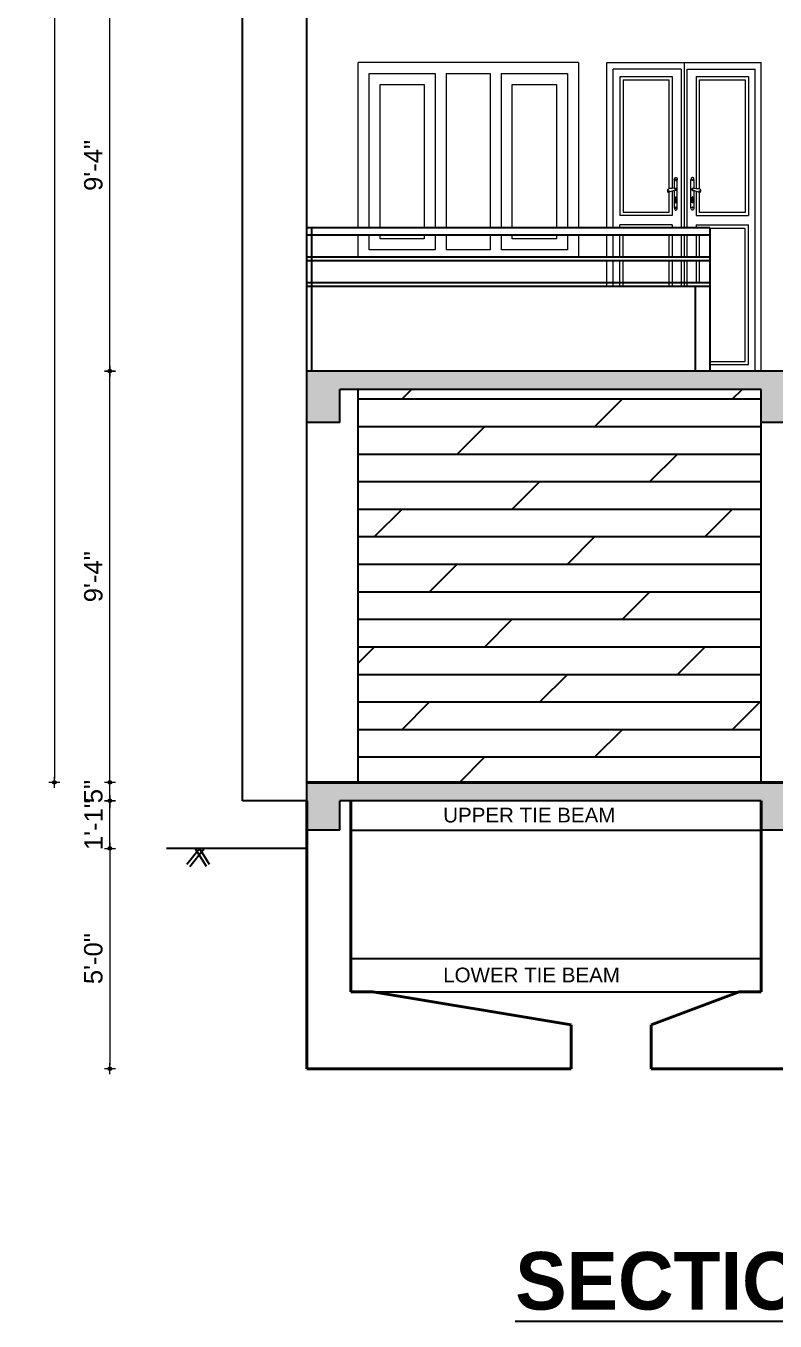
# Model space of a CAD drawing. Header units: inches. Extents: x -4597 to 93300, y -14139 to 5932.
# Drawn here: x -3297.5 to -3093.5, y -10382.6 to -10029.9 of the extents above; entities that cross this region are included whole.
import ezdxf

# ---------------------------------------------------------------- set-up
doc = ezdxf.new("R2010")
doc.units = ezdxf.units.IN
doc.header["$LTSCALE"] = 0.5
doc.header["$MEASUREMENT"] = 0
doc.header["$PDMODE"] = 66
for name, color, linetype, lineweight in [('DW elev', 123, 'Continuous', 25), ('furnitures', 45, 'Continuous', 9), ('hatch', 9, 'Continuous', 0), ('Toilet', 7, 'Continuous', 25), ('wall', 20, 'Continuous', 40), ('win', 5, 'Continuous', 18)]:
    doc.layers.add(name, color=color, linetype=linetype, lineweight=lineweight)
doc.styles.add('ordinary', font='ARIALN.TTF')
doc.styles.get("Standard").update_dxf_attribs({"font": 'arial.ttf'})
doc.dimstyles.new('S8', dxfattribs={"dimtxt": 5, "dimasz": 1, "dimexe": 6, "dimexo": 18, "dimgap": 1.9375, "dimtad": 1, "dimdec": 0, "dimzin": 3, "dimdsep": 46, "dimlunit": 4, "dimtxsty": 'Standard', "dimblk": 'dot 2', "dimcen": 12, "dimse1": 1, "dimse2": 1, "dimclrd": 1, "dimclre": 1, "dimclrt": 256, "dimadec": 0, "dimazin": 0, "dimtfac": 0.75, "dimtdec": 0, "dimtix": 1, "dimtmove": 1, "dimatfit": 3, "dimldrblk": 'DOT', "dimfxl": 1, "dimtolj": 1, "dimtzin": 0, "dimlwd": 9, "dimlwe": 9, "dimarcsym": 0})

# ---------------------------------------------------------------- blocks, each defined once
blk = doc.blocks.new('dot1')
at = {"layer": 'hatch'}
h = blk.add_hatch(color=256, dxfattribs=at)
edge = h.paths.add_edge_path()
edge.add_arc((0, 0), 1, 0, 360)
for p, q in [((3, 0), (-3, 0)), ((0, 3), (0, -3))]:
    blk.add_line(p, q, dxfattribs=at)
blk.add_circle((0, 0), 1, dxfattribs=at)
blk = doc.blocks.new('dot 2')
at = {"layer": 'hatch', "xscale": 0.5, "yscale": 0.5, "zscale": 0.5}
blk.add_blockref('dot1', (0, 0), dxfattribs=at)
blk = doc.blocks.new('*D939')
at = {"layer": 'Defpoints', "color": 0, "transparency": 16777216}
for p in [(-3274.62, -10123.9), (-3220.21, -10123.9), (-3220.13, -10235.9)]:
    blk.add_point(p, dxfattribs=at)
at = {"layer": 'Toilet', "color": 1, "lineweight": 9, "transparency": 16777216}
blk.add_line((-3274.62, -10234.9), (-3274.62, -10124.9), dxfattribs=at)
for p, rotation in [((-3274.62, -10123.9), 90), ((-3274.62, -10235.9), 270)]:
    blk.add_blockref('dot 2', p, dxfattribs=dict(at, rotation=rotation))
at = {"layer": 'Toilet', "transparency": 16777216, "insert": (-3279.11, -10179.9), "char_height": 5, "attachment_point": 5, "rotation": 90}
blk.add_mtext('\\A1;9\'-4"', dxfattribs=at)
blk = doc.blocks.new('_Dot')
at = {"color": 0, "linetype": 'ByBlock', "lineweight": -2}
blk.add_line((-0.5, 0), (-1, 0), dxfattribs=at)
at = {"color": 0, "linetype": 'ByBlock', "const_width": 0.5}
blk.add_lwpolyline([(-0.25, 0, 1), (0.25, 0, 1)], format="xyb", close=True, dxfattribs=at)
blk = doc.blocks.new('*D942')
at = {"layer": 'Defpoints', "color": 0, "transparency": 16777216}
for p in [(-3227.18, -9787.9), (-3289.72, -10235.9), (-3221.02, -10235.9)]:
    blk.add_point(p, dxfattribs=at)
at = {"layer": 'Toilet', "color": 1, "lineweight": 9, "transparency": 16777216}
blk.add_line((-3289.72, -9788.9), (-3289.72, -10234.9), dxfattribs=at)
for p, rotation in [((-3289.72, -9787.9), 90), ((-3289.72, -10235.9), 270)]:
    blk.add_blockref('dot 2', p, dxfattribs=dict(at, rotation=rotation))
at = {"layer": 'Toilet', "transparency": 16777216, "insert": (-3294.21, -10011.9), "char_height": 5, "attachment_point": 5, "rotation": 90}
blk.add_mtext('\\A1;37\'-4"', dxfattribs=at)
blk = doc.blocks.new('*D943')
at = {"layer": 'Defpoints', "color": 0, "transparency": 16777216}
for p in [(-3221.02, -10253.9), (-3274.62, -10313.9), (-3221.02, -10313.9)]:
    blk.add_point(p, dxfattribs=at)
at = {"layer": 'Toilet', "color": 1, "lineweight": 9, "transparency": 16777216}
blk.add_line((-3274.62, -10254.9), (-3274.62, -10312.9), dxfattribs=at)
for p, rotation in [((-3274.62, -10253.9), 90), ((-3274.62, -10313.9), 270)]:
    blk.add_blockref('dot 2', p, dxfattribs=dict(at, rotation=rotation))
at = {"layer": 'Toilet', "transparency": 16777216, "insert": (-3279.11, -10283.9), "char_height": 5, "attachment_point": 5, "rotation": 90}
blk.add_mtext('\\A1;5\'-0"', dxfattribs=at)
blk = doc.blocks.new('*D944')
at = {"layer": 'Defpoints', "color": 0, "transparency": 16777216}
for p in [(-3274.62, -10011.9), (-3221.02, -10011.9), (-3220.21, -10123.9)]:
    blk.add_point(p, dxfattribs=at)
at = {"layer": 'Toilet', "color": 1, "lineweight": 9, "transparency": 16777216}
blk.add_line((-3274.62, -10122.9), (-3274.62, -10012.9), dxfattribs=at)
for p, rotation in [((-3274.62, -10011.9), 90), ((-3274.62, -10123.9), 270)]:
    blk.add_blockref('dot 2', p, dxfattribs=dict(at, rotation=rotation))
at = {"layer": 'Toilet', "transparency": 16777216, "insert": (-3279.11, -10067.9), "char_height": 5, "attachment_point": 5, "rotation": 90}
blk.add_mtext('\\A1;9\'-4"', dxfattribs=at)
blk = doc.blocks.new('*D1094')
at = {"layer": 'Defpoints', "color": 0, "transparency": 16777216}
for p in [(-3274.62, -10240.9), (-3238.54, -10240.9), (-3221.02, -10253.9)]:
    blk.add_point(p, dxfattribs=at)
at = {"layer": 'Toilet', "color": 1, "lineweight": 9, "transparency": 16777216}
for p, q in [((-3274.62, -10239.9), (-3274.62, -10238.9)), ((-3274.62, -10253.9), (-3274.62, -10240.9)), ((-3274.62, -10254.9), (-3274.62, -10255.9))]:
    blk.add_line(p, q, dxfattribs=at)
for p, rotation in [((-3274.62, -10240.9), 270), ((-3274.62, -10253.9), 90)]:
    blk.add_blockref('dot 2', p, dxfattribs=dict(at, rotation=rotation))
at = {"layer": 'Toilet', "transparency": 16777216, "insert": (-3279.07, -10247.4), "char_height": 5, "attachment_point": 5, "rotation": 90}
blk.add_mtext('\\A1;1\'-1"', dxfattribs=at)
blk = doc.blocks.new('*D1095')
at = {"layer": 'Defpoints', "color": 0, "transparency": 16777216}
for p in [(-3274.62, -10235.9), (-3221.02, -10235.9), (-3238.54, -10240.9)]:
    blk.add_point(p, dxfattribs=at)
at = {"layer": 'Toilet', "color": 1, "lineweight": 9, "transparency": 16777216}
for p, q in [((-3274.62, -10234.9), (-3274.62, -10233.9)), ((-3274.62, -10240.9), (-3274.62, -10235.9)), ((-3274.62, -10241.9), (-3274.62, -10242.9))]:
    blk.add_line(p, q, dxfattribs=at)
for p, rotation in [((-3274.62, -10235.9), 270), ((-3274.62, -10240.9), 90)]:
    blk.add_blockref('dot 2', p, dxfattribs=dict(at, rotation=rotation))
at = {"layer": 'Toilet', "transparency": 16777216, "insert": (-3279.1, -10238.4), "char_height": 5, "attachment_point": 5, "rotation": 90}
blk.add_mtext('\\A1;5"', dxfattribs=at)

msp = doc.modelspace()

# ---------------------------------------------------------------- hatches: boundary and pattern name
at = {"layer": 'Toilet'}
h = msp.add_hatch(dxfattribs=at)
h.set_pattern_fill('AR-CONC', color=256, style=0)
h.set_pattern_definition([(50, (-18576.819, 2949.032), (7.1726018, -0.6275213), [0.75, -8.25]), (355, (-18576.819, 2949.032), (-1.3875133, 7.5219213), [0.6, -6.6]), (100.4514, (-18576.221, 2948.98), (5.7850938, 6.8943954), [0.637402, -7.011421]), (46.1842, (-18576.819, 2951.032), (10.6724105, -1.65519), [1.125, -12.375]), (96.6356, (-18575.93, 2950.894), (9.346627, 9.7411787), [0.956103, -10.51713]), (351.1842, (-18576.819, 2951.032), (9.3466195, 9.741186), [0.9, -9.9]), (21, (-18575.819, 2950.532), (5.9690705, -4.0261889), [0.75, -8.25]), (326, (-18575.819, 2950.532), (2.4331533, 7.2515005), [0.6, -6.6]), (71.4514, (-18575.3215, 2950.1966), (8.4022263, 3.225305), [0.637402, -7.011421]), (37.5, (-18576.819, 2949.0321), (0.12159855, 3.32893854), [0, -6.52, 0, -6.7, 0, -6.625]), (7.5, (-18576.819, 2949.032), (2.6306954, 3.9441171), [0, -3.82, 0, -6.37, 0, -2.525]), (327.5, (-18579.049, 2949.0321), (5.33822436, -0.2255487), [0, -2.5, 0, -7.8, 0, -10.35]), (317.5, (-18580.049, 2949.032), (5.8318617, 1.0010498), [0, -3.25, 0, -5.18, 0, -7.35])])
h.paths.add_polyline_path([(-3227.18, -9899.9), (-3227.18, -9904.9), (-3221.02, -9904.9), (-3221.02, -9913.9), (-3212.02, -9913.9), (-3212.02, -9904.9), (-3097.24, -9904.9), (-3097.24, -9913.9), (-3088.24, -9913.9), (-3088.24, -9904.9), (-3052.81, -9904.9), (-2972.82, -9960.9), (-2919.17, -9960.94), (-2919.17, -9955.94), (-2971.24, -9955.9), (-2971.24, -9948.9), (-2981.24, -9948.9), (-2981.24, -9941.9), (-2991.24, -9941.9), (-2991.24, -9934.9), (-3001.24, -9934.9), (-3001.24, -9927.9), (-3011.24, -9927.9), (-3011.24, -9920.9), (-3021.24, -9920.9), (-3021.24, -9913.9), (-3031.24, -9913.9), (-3031.24, -9906.9), (-3041.24, -9906.9), (-3041.24, -9899.9)])
h.paths.add_polyline_path([(-3212.02, -10016.9), (-3097.24, -10016.9), (-3097.24, -10025.9), (-3088.24, -10025.9), (-3088.24, -10016.9), (-3052.81, -10016.9), (-2972.82, -10072.9), (-2919.17, -10072.94), (-2919.17, -10067.94), (-2971.24, -10067.9), (-2971.24, -10060.9), (-2981.24, -10060.9), (-2981.24, -10053.9), (-2991.24, -10053.9), (-2991.24, -10046.9), (-3001.24, -10046.9), (-3001.24, -10039.9), (-3011.24, -10039.9), (-3011.24, -10032.9), (-3021.24, -10032.9), (-3021.24, -10025.9), (-3031.24, -10025.9), (-3031.24, -10018.9), (-3041.24, -10018.9), (-3041.24, -10011.9), (-3221.02, -10011.9), (-3221.02, -10025.9), (-3212.02, -10025.9)])
h.paths.add_polyline_path([(-3221.02, -10123.9), (-3221.02, -10137.9), (-3212.02, -10137.9), (-3212.02, -10128.9), (-3097.24, -10128.9), (-3097.24, -10137.9), (-3088.24, -10137.9), (-3088.24, -10128.9), (-3052.81, -10128.9), (-2972.82, -10184.9), (-2919.17, -10184.94), (-2919.17, -10179.94), (-2971.24, -10179.9), (-2971.24, -10172.9), (-2981.24, -10172.9), (-2981.24, -10165.9), (-2991.24, -10165.9), (-2991.24, -10158.9), (-3001.24, -10158.9), (-3001.24, -10151.9), (-3011.24, -10151.9), (-3011.24, -10144.9), (-3021.24, -10144.9), (-3021.24, -10137.9), (-3031.24, -10137.9), (-3031.24, -10130.9), (-3041.24, -10130.9), (-3041.24, -10123.9)])
h.paths.add_polyline_path([(-3127.24, -9787.9), (-3127.24, -9793.9), (-3097.24, -9793.9), (-3097.24, -9802.9), (-3088.24, -9802.9), (-3088.24, -9793.9), (-2928.3, -9793.9), (-2928.3, -9802.9), (-2919.3, -9802.9), (-2919.3, -9787.9)])
h = msp.add_hatch(dxfattribs=at)
h.set_pattern_fill('DOLMIT', color=256, scale=30, style=0)
h.set_pattern_definition([(0, (-10935.039, 3278.502), (0, 7.5), []), (45, (-10935.039, 3278.502), (-15, 15), [10.6066, -21.21323])])
h.paths.add_polyline_path([(-3207.02, -10128.9), (-3207.02, -10235.9), (-3097.24, -10235.9), (-3097.24, -10128.9)])
h = msp.add_hatch(dxfattribs=at)
h.set_pattern_fill('AR-CONC', color=256, style=0)
h.set_pattern_definition([(50, (-24141.777, 1068.912), (7.1726018, -0.6275213), [0.75, -8.25]), (355, (-24141.777, 1068.912), (-1.3875133, 7.5219213), [0.6, -6.6]), (100.4514, (-24141.1796, 1068.8595), (5.7850938, 6.8943954), [0.637402, -7.0114211]), (46.1842, (-24141.777, 1070.912), (10.6724105, -1.65519), [1.125, -12.375]), (96.6356, (-24140.888, 1070.774), (9.346627, 9.7411787), [0.956103, -10.51713]), (351.1842, (-24141.777, 1070.912), (9.3466195, 9.741186), [0.9, -9.9]), (21, (-24140.777, 1070.412), (5.9690705, -4.0261889), [0.75, -8.25]), (326, (-24140.777, 1070.412), (2.4331533, 7.2515005), [0.6, -6.6]), (71.4514, (-24140.28, 1070.076), (8.4022263, 3.225305), [0.637402, -7.0114211]), (37.5, (-24141.7773, 1068.9118), (0.12159855, 3.32893854), [0, -6.52, 0, -6.7, 0, -6.625]), (7.5, (-24141.7773, 1068.9118), (2.6306954, 3.9441171), [0, -3.82, 0, -6.37, 0, -2.525]), (327.5, (-24144.0073, 1068.9118), (5.33822436, -0.22554872), [0, -2.5, 0, -7.8, 0, -10.35]), (317.5, (-24145.0073, 1068.9118), (5.8318617, 1.0010498), [0, -3.25, 0, -5.18, 0, -7.35])])
h.paths.add_polyline_path([(-3097.24, -10240.9), (-3097.24, -10248.9), (-3088.24, -10248.9), (-3088.24, -10240.9), (-2928.3, -10240.9), (-2928.3, -10248.9), (-2919.3, -10248.9), (-2919.3, -10240.9), (-2919.3, -10235.9), (-3221.02, -10235.9), (-3221.02, -10240.9), (-3221.02, -10248.9), (-3212.02, -10248.9), (-3212.02, -10240.9)])

# ---------------------------------------------------------------- linework, layer by layer
at = {"layer": 'furnitures'}
for p, q in [((-3139.24, -10039.9), (-3097.24, -10039.9)), ((-3139.24, -10039.9), (-3097.24, -10039.9)), ((-3139.24, -10084.9), (-3139.24, -10039.9)), ((-3139.24, -10039.9), (-3097.24, -10039.9)), ((-3118.24, -10039.9), (-3118.24, -10084.9)), ((-3097.24, -10123.9), (-3097.24, -10039.9)), ((-3137.59, -10084.9), (-3137.59, -10041.7)), ((-3119.03, -10041.7), (-3137.59, -10041.7)), ((-3135.74, -10043.7), (-3135.74, -10081.57)), ((-3135.67, -10043.7), (-3121.51, -10043.7)), ((-3134.87, -10044.58), (-3134.87, -10080.69)), ((-3134.79, -10044.58), (-3122.31, -10044.58)), ((-3122.38, -10044.58), (-3122.38, -10074.25)), ((-3121.51, -10043.7), (-3121.51, -10074.17)), ((-3119.03, -10041.7), (-3119.03, -10084.9)), ((-3117.45, -10041.7), (-3117.45, -10084.9)), ((-3117.45, -10041.7), (-3098.89, -10041.7)), ((-3114.97, -10043.7), (-3114.97, -10074.17)), ((-3114.97, -10043.7), (-3100.81, -10043.7)), ((-3114.09, -10044.58), (-3114.09, -10074.25)), ((-3114.09, -10044.58), (-3101.61, -10044.58)), ((-3101.61, -10044.58), (-3101.61, -10080.69)), ((-3100.73, -10043.7), (-3100.73, -10081.57)), ((-3098.89, -10123.9), (-3098.89, -10041.7)), ((-3120.92, -10071.86), (-3120.88, -10071.56)), ((-3120.92, -10071.86), (-3120.92, -10074.12)), ((-3120.88, -10071.56), (-3120.76, -10071.32)), ((-3120.76, -10071.32), (-3120.6, -10071.19)), ((-3120.6, -10071.19), (-3120.42, -10071.19)), ((-3120.58, -10071.78), (-3120.6, -10071.87)), ((-3120.6, -10071.87), (-3120.58, -10071.96)), ((-3120.59, -10071.87), (-3120.58, -10071.79)), ((-3120.58, -10071.95), (-3120.59, -10071.87)), ((-3120.54, -10071.73), (-3120.58, -10071.78)), ((-3120.58, -10071.79), (-3120.54, -10071.74)), ((-3120.54, -10072), (-3120.58, -10071.95)), ((-3120.58, -10071.96), (-3120.54, -10072.02)), ((-3120.48, -10071.73), (-3120.54, -10071.73)), ((-3120.54, -10071.74), (-3120.49, -10071.74)), ((-3120.49, -10072), (-3120.54, -10072)), ((-3120.54, -10072.02), (-3120.48, -10072.02)), ((-3120.49, -10071.74), (-3120.45, -10071.79)), ((-3120.45, -10071.95), (-3120.49, -10072)), ((-3120.44, -10071.78), (-3120.48, -10071.73)), ((-3120.48, -10072.02), (-3120.44, -10071.96)), ((-3120.45, -10071.79), (-3120.43, -10071.87)), ((-3120.43, -10071.87), (-3120.45, -10071.95)), ((-3120.42, -10071.87), (-3120.44, -10071.78)), ((-3120.44, -10071.96), (-3120.42, -10071.87)), ((-3120.42, -10071.19), (-3120.26, -10071.32)), ((-3120.26, -10071.32), (-3120.15, -10071.56)), ((-3120.15, -10071.56), (-3120.11, -10071.86)), ((-3120.11, -10079.38), (-3120.11, -10071.86)), ((-3116.33, -10071.56), (-3116.37, -10071.86)), ((-3116.37, -10079.38), (-3116.37, -10071.86)), ((-3116.22, -10071.32), (-3116.33, -10071.56)), ((-3116.06, -10071.19), (-3116.22, -10071.32)), ((-3115.87, -10071.19), (-3116.06, -10071.19)), ((-3116.06, -10071.87), (-3116.04, -10071.78)), ((-3116.04, -10071.96), (-3116.06, -10071.87)), ((-3116.03, -10071.79), (-3116.05, -10071.87)), ((-3116.05, -10071.87), (-3116.03, -10071.95)), ((-3116.04, -10071.78), (-3115.99, -10071.73)), ((-3115.99, -10072.02), (-3116.04, -10071.96)), ((-3115.99, -10071.74), (-3116.03, -10071.79)), ((-3116.03, -10071.95), (-3115.99, -10072)), ((-3115.99, -10071.73), (-3115.94, -10071.73)), ((-3115.94, -10071.74), (-3115.99, -10071.74)), ((-3115.99, -10072), (-3115.94, -10072)), ((-3115.94, -10072.02), (-3115.99, -10072.02)), ((-3115.94, -10071.73), (-3115.89, -10071.78)), ((-3115.9, -10071.79), (-3115.94, -10071.74)), ((-3115.94, -10072), (-3115.9, -10071.95)), ((-3115.89, -10071.96), (-3115.94, -10072.02)), ((-3115.88, -10071.87), (-3115.9, -10071.79)), ((-3115.9, -10071.95), (-3115.88, -10071.87)), ((-3115.89, -10071.78), (-3115.87, -10071.87)), ((-3115.87, -10071.87), (-3115.89, -10071.96)), ((-3115.71, -10071.32), (-3115.87, -10071.19)), ((-3115.6, -10071.56), (-3115.71, -10071.32)), ((-3115.56, -10071.86), (-3115.6, -10071.56)), ((-3115.56, -10071.86), (-3115.56, -10074.12)), ((-3122.68, -10074.56), (-3122.69, -10074.59)), ((-3122.69, -10074.59), (-3122.68, -10074.56)), ((-3122.69, -10074.59), (-3122.69, -10074.63)), ((-3122.69, -10074.63), (-3122.69, -10074.68)), ((-3122.69, -10074.68), (-3122.69, -10074.74)), ((-3122.69, -10074.74), (-3122.69, -10074.8)), ((-3122.69, -10074.8), (-3122.69, -10074.86)), ((-3122.69, -10074.86), (-3122.69, -10074.92)), ((-3122.69, -10074.92), (-3122.69, -10074.97)), ((-3122.69, -10074.97), (-3122.69, -10075.01)), ((-3122.69, -10075.01), (-3122.68, -10075.03)), ((-3122.68, -10074.5), (-3122.67, -10074.48)), ((-3122.68, -10074.52), (-3122.67, -10074.49)), ((-3122.68, -10074.55), (-3122.68, -10074.5)), ((-3122.68, -10074.52), (-3122.68, -10074.52)), ((-3122.68, -10074.52), (-3122.68, -10074.56)), ((-3122.68, -10074.56), (-3122.68, -10074.52)), ((-3122.68, -10074.56), (-3122.67, -10074.53)), ((-3122.68, -10074.55), (-3122.68, -10074.56)), ((-3122.68, -10074.56), (-3122.68, -10074.56)), ((-3122.68, -10074.56), (-3122.68, -10074.59)), ((-3122.68, -10074.66), (-3122.68, -10074.56)), ((-3122.68, -10074.8), (-3122.68, -10074.73)), ((-3122.68, -10074.99), (-3122.68, -10074.86)), ((-3122.68, -10075.03), (-3122.68, -10075.04)), ((-3122.68, -10075.09), (-3122.68, -10075.03)), ((-3122.68, -10075.09), (-3122.68, -10075.04)), ((-3122.67, -10075.11), (-3122.68, -10075.09)), ((-3122.65, -10074.42), (-3122.67, -10074.48)), ((-3122.67, -10074.49), (-3122.67, -10074.49)), ((-3122.67, -10074.53), (-3122.67, -10074.52)), ((-3122.65, -10075.16), (-3122.67, -10075.11)), ((-3122.61, -10074.38), (-3122.65, -10074.42)), ((-3122.64, -10075.14), (-3122.65, -10075.16)), ((-3122.61, -10075.18), (-3122.65, -10075.16)), ((-3122.64, -10074.79), (-3122.6, -10074.78)), ((-3122.64, -10074.79), (-3122.64, -10074.88)), ((-3122.64, -10074.88), (-3122.6, -10074.88)), ((-3122.64, -10075.14), (-3122.61, -10075.17)), ((-3122.61, -10074.38), (-3122.36, -10074.24)), ((-3122.61, -10075.17), (-3122.61, -10075.18)), ((-3122.61, -10075.17), (-3122.61, -10075.18)), ((-3122.37, -10075.19), (-3122.61, -10075.17)), ((-3122.61, -10075.17), (-3122.61, -10075.17)), ((-3122.36, -10075.21), (-3122.61, -10075.18)), ((-3122.6, -10074.78), (-3122.6, -10074.88)), ((-3122.32, -10074.85), (-3122.6, -10074.88)), ((-3122.6, -10074.88), (-3122.6, -10074.98)), ((-3122.33, -10074.97), (-3122.6, -10074.98)), ((-3122.38, -10075.21), (-3122.38, -10080.69)), ((-3122.37, -10075.19), (-3122.36, -10075.21)), ((-3122.1, -10074.22), (-3122.36, -10074.24)), ((-3122.1, -10075.12), (-3122.36, -10075.21)), ((-3122.33, -10074.97), (-3122.32, -10074.85)), ((-3121.54, -10074.17), (-3122.1, -10074.22)), ((-3121.54, -10074.91), (-3122.1, -10075.12)), ((-3122.1, -10075.11), (-3122.1, -10075.11)), ((-3121.51, -10074.17), (-3121.54, -10074.17)), ((-3121.51, -10074.9), (-3121.54, -10074.91)), ((-3120.94, -10074.11), (-3121.51, -10074.17)), ((-3121.51, -10074.17), (-3121.51, -10074.21)), ((-3120.94, -10074.7), (-3121.51, -10074.9)), ((-3121.51, -10074.89), (-3121.51, -10074.9)), ((-3121.51, -10074.9), (-3121.51, -10081.57)), ((-3120.92, -10074.12), (-3120.94, -10074.11)), ((-3120.92, -10074.7), (-3120.94, -10074.7)), ((-3120.92, -10074.12), (-3120.92, -10074.2)), ((-3120.87, -10074.12), (-3120.92, -10074.12)), ((-3120.92, -10074.26), (-3120.92, -10074.27)), ((-3120.92, -10074.69), (-3120.92, -10074.7)), ((-3120.92, -10074.7), (-3120.92, -10079.38)), ((-3120.87, -10074.7), (-3120.92, -10074.7)), ((-3120.87, -10074.12), (-3120.79, -10074.13)), ((-3120.79, -10074.69), (-3120.87, -10074.7)), ((-3120.79, -10074.13), (-3120.73, -10074.13)), ((-3120.73, -10074.69), (-3120.79, -10074.69)), ((-3120.73, -10074.13), (-3120.66, -10074.13)), ((-3120.66, -10074.68), (-3120.73, -10074.69)), ((-3120.66, -10074.13), (-3120.61, -10074.14)), ((-3120.61, -10074.68), (-3120.66, -10074.68)), ((-3120.65, -10076.63), (-3120.62, -10076.51)), ((-3120.64, -10076.76), (-3120.65, -10076.63)), ((-3120.62, -10076.51), (-3120.55, -10076.44)), ((-3120.61, -10074.14), (-3120.56, -10074.14)), ((-3120.56, -10074.68), (-3120.61, -10074.68)), ((-3120.6, -10074.35), (-3120.58, -10074.3)), ((-3120.6, -10074.41), (-3120.6, -10074.35)), ((-3120.6, -10074.46), (-3120.6, -10074.41)), ((-3120.58, -10074.52), (-3120.6, -10074.46)), ((-3120.58, -10074.3), (-3120.56, -10074.26)), ((-3120.56, -10074.56), (-3120.58, -10074.52)), ((-3120.56, -10074.14), (-3120.52, -10074.15)), ((-3120.56, -10074.26), (-3120.56, -10074.25)), ((-3120.54, -10074.59), (-3120.56, -10074.56)), ((-3120.52, -10074.67), (-3120.56, -10074.68)), ((-3120.55, -10076.44), (-3120.47, -10076.44)), ((-3120.51, -10074.61), (-3120.54, -10074.59)), ((-3120.53, -10074.22), (-3120.51, -10074.2)), ((-3120.52, -10074.15), (-3120.49, -10074.15)), ((-3120.49, -10074.67), (-3120.52, -10074.67)), ((-3120.51, -10074.2), (-3120.48, -10074.2)), ((-3120.48, -10074.62), (-3120.51, -10074.61)), ((-3120.49, -10074.15), (-3120.48, -10074.15)), ((-3120.48, -10074.66), (-3120.49, -10074.67)), ((-3120.44, -10074.16), (-3120.48, -10074.15)), ((-3120.48, -10074.2), (-3120.44, -10074.2)), ((-3120.44, -10074.61), (-3120.48, -10074.62)), ((-3120.48, -10074.66), (-3120.44, -10074.66)), ((-3120.47, -10076.44), (-3120.41, -10076.51)), ((-3120.4, -10074.19), (-3120.44, -10074.16)), ((-3120.44, -10074.2), (-3120.41, -10074.22)), ((-3120.41, -10074.59), (-3120.44, -10074.61)), ((-3120.44, -10074.66), (-3120.4, -10074.63)), ((-3120.41, -10074.22), (-3120.41, -10074.23)), ((-3120.39, -10074.56), (-3120.41, -10074.59)), ((-3120.41, -10076.51), (-3120.37, -10076.63)), ((-3120.37, -10074.23), (-3120.4, -10074.19)), ((-3120.4, -10074.63), (-3120.37, -10074.59)), ((-3120.38, -10074.54), (-3120.39, -10074.56)), ((-3120.38, -10074.28), (-3120.37, -10074.3)), ((-3120.37, -10076.63), (-3120.38, -10076.76)), ((-3120.37, -10074.23), (-3120.37, -10074.23)), ((-3120.34, -10074.28), (-3120.37, -10074.23)), ((-3120.37, -10074.3), (-3120.35, -10074.35)), ((-3120.37, -10074.59), (-3120.34, -10074.53)), ((-3120.37, -10074.59), (-3120.37, -10074.59)), ((-3120.35, -10074.46), (-3120.36, -10074.48)), ((-3120.35, -10074.35), (-3120.35, -10074.41)), ((-3120.35, -10074.41), (-3120.35, -10074.46)), ((-3120.33, -10074.34), (-3120.34, -10074.28)), ((-3120.34, -10074.53), (-3120.33, -10074.47)), ((-3120.32, -10074.41), (-3120.33, -10074.34)), ((-3120.33, -10074.47), (-3120.32, -10074.41)), ((-3116.15, -10074.34), (-3116.13, -10074.28)), ((-3116.15, -10074.41), (-3116.15, -10074.34)), ((-3116.15, -10074.47), (-3116.15, -10074.41)), ((-3116.13, -10074.53), (-3116.15, -10074.47)), ((-3116.13, -10074.28), (-3116.11, -10074.23)), ((-3116.12, -10074.35), (-3116.13, -10074.41)), ((-3116.13, -10074.41), (-3116.12, -10074.46)), ((-3116.11, -10074.59), (-3116.13, -10074.53)), ((-3116.11, -10074.3), (-3116.12, -10074.35)), ((-3116.12, -10074.46), (-3116.12, -10074.48)), ((-3116.11, -10074.23), (-3116.08, -10074.19)), ((-3116.11, -10074.23), (-3116.11, -10074.23)), ((-3116.1, -10074.28), (-3116.11, -10074.3)), ((-3116.08, -10074.63), (-3116.11, -10074.59)), ((-3116.11, -10074.59), (-3116.11, -10074.59)), ((-3116.1, -10074.54), (-3116.09, -10074.56)), ((-3116.07, -10076.51), (-3116.1, -10076.63)), ((-3116.1, -10076.63), (-3116.09, -10076.76)), ((-3116.09, -10074.56), (-3116.06, -10074.59)), ((-3116.08, -10074.19), (-3116.04, -10074.16)), ((-3116.04, -10074.66), (-3116.08, -10074.63)), ((-3116.06, -10074.22), (-3116.07, -10074.23)), ((-3116, -10076.44), (-3116.07, -10076.51)), ((-3116.03, -10074.2), (-3116.06, -10074.22)), ((-3116.06, -10074.59), (-3116.03, -10074.61)), ((-3116.04, -10074.16), (-3116, -10074.15)), ((-3116, -10074.66), (-3116.04, -10074.66)), ((-3116, -10074.2), (-3116.03, -10074.2)), ((-3116.03, -10074.61), (-3116, -10074.62)), ((-3115.98, -10074.15), (-3116, -10074.15)), ((-3115.97, -10074.2), (-3116, -10074.2)), ((-3116, -10074.62), (-3115.97, -10074.61)), ((-3116, -10074.66), (-3115.98, -10074.67)), ((-3115.93, -10076.44), (-3116, -10076.44)), ((-3115.96, -10074.15), (-3115.98, -10074.15)), ((-3115.98, -10074.67), (-3115.96, -10074.67)), ((-3115.95, -10074.22), (-3115.97, -10074.2)), ((-3115.97, -10074.61), (-3115.94, -10074.59)), ((-3115.92, -10074.14), (-3115.96, -10074.15)), ((-3115.96, -10074.67), (-3115.92, -10074.68)), ((-3115.94, -10074.59), (-3115.91, -10074.56)), ((-3115.86, -10076.51), (-3115.93, -10076.44)), ((-3115.87, -10074.14), (-3115.92, -10074.14)), ((-3115.91, -10074.26), (-3115.92, -10074.25)), ((-3115.92, -10074.68), (-3115.87, -10074.68)), ((-3115.89, -10074.3), (-3115.91, -10074.26)), ((-3115.91, -10074.56), (-3115.89, -10074.52)), ((-3115.88, -10074.35), (-3115.89, -10074.3)), ((-3115.89, -10074.52), (-3115.88, -10074.46)), ((-3115.87, -10074.41), (-3115.88, -10074.35)), ((-3115.88, -10074.46), (-3115.87, -10074.41)), ((-3115.81, -10074.13), (-3115.87, -10074.14)), ((-3115.87, -10074.68), (-3115.81, -10074.68)), ((-3115.83, -10076.63), (-3115.86, -10076.51)), ((-3115.84, -10076.76), (-3115.83, -10076.63)), ((-3115.75, -10074.13), (-3115.81, -10074.13)), ((-3115.81, -10074.68), (-3115.75, -10074.69)), ((-3115.68, -10074.13), (-3115.75, -10074.13)), ((-3115.75, -10074.69), (-3115.68, -10074.69)), ((-3115.61, -10074.12), (-3115.68, -10074.13)), ((-3115.68, -10074.69), (-3115.61, -10074.7)), ((-3115.61, -10074.12), (-3115.56, -10074.12)), ((-3115.61, -10074.7), (-3115.56, -10074.7)), ((-3115.56, -10074.12), (-3115.54, -10074.11)), ((-3115.56, -10074.12), (-3115.56, -10074.2)), ((-3115.56, -10074.26), (-3115.56, -10074.27)), ((-3115.56, -10074.69), (-3115.56, -10074.7)), ((-3115.56, -10074.7), (-3115.56, -10079.38)), ((-3115.56, -10074.7), (-3115.54, -10074.7)), ((-3115.54, -10074.11), (-3114.97, -10074.17)), ((-3115.54, -10074.7), (-3114.97, -10074.9)), ((-3114.97, -10074.17), (-3114.94, -10074.17)), ((-3114.97, -10074.17), (-3114.97, -10074.21)), ((-3114.97, -10074.89), (-3114.97, -10074.9)), ((-3114.97, -10074.9), (-3114.94, -10074.91)), ((-3114.97, -10074.9), (-3114.97, -10081.57)), ((-3114.94, -10074.17), (-3114.37, -10074.22)), ((-3114.94, -10074.91), (-3114.37, -10075.12)), ((-3114.37, -10074.22), (-3114.12, -10074.24)), ((-3114.37, -10075.11), (-3114.37, -10075.11)), ((-3114.37, -10075.12), (-3114.12, -10075.21)), ((-3114.15, -10074.97), (-3114.15, -10074.85)), ((-3114.15, -10074.85), (-3113.88, -10074.88)), ((-3114.15, -10074.97), (-3113.87, -10074.98)), ((-3113.87, -10074.38), (-3114.12, -10074.24)), ((-3114.12, -10075.21), (-3113.87, -10075.18)), ((-3114.1, -10075.19), (-3114.12, -10075.21)), ((-3114.1, -10075.19), (-3113.87, -10075.17)), ((-3114.09, -10075.21), (-3114.09, -10080.69)), ((-3113.88, -10074.78), (-3113.88, -10074.88)), ((-3113.84, -10074.79), (-3113.88, -10074.78)), ((-3113.88, -10074.88), (-3113.87, -10074.98)), ((-3113.84, -10074.88), (-3113.88, -10074.88)), ((-3113.87, -10074.38), (-3113.83, -10074.42)), ((-3113.83, -10075.14), (-3113.87, -10075.17)), ((-3113.87, -10075.18), (-3113.83, -10075.16)), ((-3113.87, -10075.17), (-3113.87, -10075.18)), ((-3113.87, -10075.17), (-3113.87, -10075.18)), ((-3113.87, -10075.17), (-3113.87, -10075.17)), ((-3113.84, -10074.79), (-3113.84, -10074.88)), ((-3113.83, -10074.42), (-3113.8, -10074.48)), ((-3113.83, -10075.16), (-3113.8, -10075.11)), ((-3113.83, -10075.14), (-3113.83, -10075.16)), ((-3113.81, -10074.53), (-3113.81, -10074.52)), ((-3113.8, -10074.56), (-3113.81, -10074.53)), ((-3113.8, -10074.5), (-3113.8, -10074.48)), ((-3113.8, -10074.49), (-3113.8, -10074.49)), ((-3113.8, -10074.52), (-3113.8, -10074.49)), ((-3113.79, -10074.55), (-3113.8, -10074.5)), ((-3113.8, -10074.52), (-3113.8, -10074.52)), ((-3113.8, -10074.52), (-3113.79, -10074.56)), ((-3113.8, -10074.56), (-3113.8, -10074.52)), ((-3113.8, -10074.56), (-3113.8, -10074.56)), ((-3113.8, -10074.56), (-3113.8, -10074.59)), ((-3113.8, -10074.66), (-3113.8, -10074.56)), ((-3113.8, -10074.8), (-3113.8, -10074.73)), ((-3113.8, -10074.99), (-3113.8, -10074.86)), ((-3113.8, -10075.09), (-3113.8, -10075.03)), ((-3113.8, -10075.09), (-3113.79, -10075.04)), ((-3113.8, -10075.11), (-3113.8, -10075.09)), ((-3113.79, -10074.55), (-3113.79, -10074.56)), ((-3113.79, -10074.56), (-3113.79, -10074.59)), ((-3113.79, -10074.59), (-3113.79, -10074.56)), ((-3113.79, -10074.59), (-3113.79, -10074.63)), ((-3113.79, -10074.63), (-3113.79, -10074.68)), ((-3113.79, -10074.68), (-3113.79, -10074.74)), ((-3113.79, -10074.74), (-3113.79, -10074.8)), ((-3113.79, -10074.8), (-3113.79, -10074.86)), ((-3113.79, -10074.86), (-3113.79, -10074.92)), ((-3113.79, -10074.92), (-3113.79, -10074.97)), ((-3113.79, -10074.97), (-3113.79, -10075.01)), ((-3113.79, -10075.01), (-3113.79, -10075.03)), ((-3113.79, -10075.03), (-3113.79, -10075.04)), ((-3120.92, -10079.38), (-3120.88, -10079.68)), ((-3120.88, -10079.68), (-3120.76, -10079.91)), ((-3120.76, -10079.91), (-3120.6, -10080.05)), ((-3120.66, -10077.68), (-3120.67, -10077.74)), ((-3120.67, -10077.74), (-3120.66, -10077.87)), ((-3120.66, -10077.68), (-3120.65, -10077.62)), ((-3120.66, -10077.87), (-3120.62, -10077.98)), ((-3120.65, -10077.62), (-3120.63, -10077.56)), ((-3120.64, -10076.76), (-3120.62, -10076.82)), ((-3120.63, -10077.56), (-3120.62, -10077.51)), ((-3120.61, -10076.83), (-3120.62, -10076.82)), ((-3120.62, -10077.51), (-3120.61, -10077.45)), ((-3120.62, -10077.98), (-3120.55, -10078.04)), ((-3120.61, -10076.85), (-3120.61, -10076.83)), ((-3120.6, -10076.86), (-3120.61, -10076.85)), ((-3120.61, -10077.45), (-3120.6, -10077.39)), ((-3120.6, -10076.88), (-3120.6, -10076.86)), ((-3120.59, -10076.89), (-3120.6, -10076.88)), ((-3120.6, -10077.39), (-3120.59, -10077.33)), ((-3120.58, -10079.28), (-3120.6, -10079.37)), ((-3120.6, -10079.37), (-3120.58, -10079.46)), ((-3120.6, -10080.05), (-3120.42, -10080.05)), ((-3120.59, -10076.91), (-3120.59, -10076.89)), ((-3120.59, -10076.92), (-3120.59, -10076.91)), ((-3120.58, -10076.96), (-3120.59, -10076.92)), ((-3120.59, -10077.33), (-3120.58, -10077.27)), ((-3120.59, -10079.37), (-3120.58, -10079.29)), ((-3120.58, -10079.45), (-3120.59, -10079.37)), ((-3120.58, -10077.07), (-3120.58, -10076.96)), ((-3120.58, -10077.18), (-3120.58, -10077.07)), ((-3120.58, -10077.27), (-3120.58, -10077.18)), ((-3120.54, -10079.23), (-3120.58, -10079.28)), ((-3120.58, -10079.29), (-3120.54, -10079.24)), ((-3120.54, -10079.5), (-3120.58, -10079.45)), ((-3120.58, -10079.46), (-3120.54, -10079.52)), ((-3120.55, -10078.04), (-3120.47, -10078.04)), ((-3120.48, -10079.23), (-3120.54, -10079.23)), ((-3120.54, -10079.24), (-3120.49, -10079.24)), ((-3120.49, -10079.5), (-3120.54, -10079.5)), ((-3120.54, -10079.52), (-3120.48, -10079.52)), ((-3120.49, -10079.24), (-3120.45, -10079.29)), ((-3120.45, -10079.45), (-3120.49, -10079.5)), ((-3120.44, -10079.28), (-3120.48, -10079.23)), ((-3120.48, -10079.52), (-3120.44, -10079.46)), ((-3120.47, -10078.04), (-3120.4, -10077.98)), ((-3120.45, -10077.07), (-3120.44, -10076.96)), ((-3120.45, -10077.18), (-3120.45, -10077.07)), ((-3120.44, -10077.27), (-3120.45, -10077.18)), ((-3120.45, -10079.29), (-3120.43, -10079.37)), ((-3120.43, -10079.37), (-3120.45, -10079.45)), ((-3120.44, -10076.92), (-3120.43, -10076.91)), ((-3120.44, -10076.96), (-3120.44, -10076.92)), ((-3120.44, -10077.33), (-3120.44, -10077.27)), ((-3120.43, -10077.39), (-3120.44, -10077.33)), ((-3120.42, -10079.37), (-3120.44, -10079.28)), ((-3120.44, -10079.46), (-3120.42, -10079.37)), ((-3120.43, -10076.88), (-3120.42, -10076.86)), ((-3120.43, -10076.89), (-3120.43, -10076.88)), ((-3120.43, -10076.91), (-3120.43, -10076.89)), ((-3120.42, -10077.45), (-3120.43, -10077.39)), ((-3120.42, -10076.85), (-3120.41, -10076.83)), ((-3120.42, -10076.86), (-3120.42, -10076.85)), ((-3120.41, -10077.51), (-3120.42, -10077.45)), ((-3120.42, -10080.05), (-3120.26, -10079.91)), ((-3120.38, -10076.76), (-3120.41, -10076.82)), ((-3120.41, -10076.83), (-3120.41, -10076.82)), ((-3120.39, -10077.56), (-3120.41, -10077.51)), ((-3120.4, -10077.98), (-3120.36, -10077.87)), ((-3120.38, -10077.62), (-3120.39, -10077.56)), ((-3120.36, -10077.68), (-3120.38, -10077.62)), ((-3120.36, -10077.68), (-3120.35, -10077.74)), ((-3120.36, -10077.87), (-3120.35, -10077.74)), ((-3120.26, -10079.91), (-3120.15, -10079.68)), ((-3120.15, -10079.68), (-3120.11, -10079.38)), ((-3116.33, -10079.68), (-3116.37, -10079.38)), ((-3116.22, -10079.91), (-3116.33, -10079.68)), ((-3116.06, -10080.05), (-3116.22, -10079.91)), ((-3116.11, -10077.68), (-3116.13, -10077.74)), ((-3116.12, -10077.87), (-3116.13, -10077.74)), ((-3116.07, -10077.98), (-3116.12, -10077.87)), ((-3116.11, -10077.68), (-3116.1, -10077.62)), ((-3116.1, -10077.62), (-3116.08, -10077.56)), ((-3116.09, -10076.76), (-3116.07, -10076.82)), ((-3116.08, -10077.56), (-3116.07, -10077.51)), ((-3116.06, -10076.83), (-3116.07, -10076.82)), ((-3116.07, -10077.51), (-3116.06, -10077.45)), ((-3116, -10078.04), (-3116.07, -10077.98)), ((-3116.06, -10076.85), (-3116.06, -10076.83)), ((-3116.05, -10076.86), (-3116.06, -10076.85)), ((-3116.06, -10077.45), (-3116.05, -10077.39)), ((-3116.06, -10079.37), (-3116.04, -10079.28)), ((-3116.04, -10079.46), (-3116.06, -10079.37)), ((-3115.87, -10080.05), (-3116.06, -10080.05)), ((-3116.05, -10076.88), (-3116.05, -10076.86)), ((-3116.05, -10076.89), (-3116.05, -10076.88)), ((-3116.04, -10076.91), (-3116.05, -10076.89)), ((-3116.05, -10077.39), (-3116.04, -10077.33)), ((-3116.03, -10079.29), (-3116.05, -10079.37)), ((-3116.05, -10079.37), (-3116.03, -10079.45)), ((-3116.04, -10076.92), (-3116.04, -10076.91)), ((-3116.04, -10076.96), (-3116.04, -10076.92)), ((-3116.03, -10077.07), (-3116.04, -10076.96)), ((-3116.04, -10077.33), (-3116.03, -10077.27)), ((-3116.04, -10079.28), (-3115.99, -10079.23)), ((-3115.99, -10079.52), (-3116.04, -10079.46)), ((-3116.03, -10077.18), (-3116.03, -10077.07)), ((-3116.03, -10077.27), (-3116.03, -10077.18)), ((-3115.99, -10079.24), (-3116.03, -10079.29)), ((-3116.03, -10079.45), (-3115.99, -10079.5)), ((-3115.93, -10078.04), (-3116, -10078.04)), ((-3115.99, -10079.23), (-3115.94, -10079.23)), ((-3115.94, -10079.24), (-3115.99, -10079.24)), ((-3115.99, -10079.5), (-3115.94, -10079.5)), ((-3115.94, -10079.52), (-3115.99, -10079.52)), ((-3115.94, -10079.23), (-3115.89, -10079.28)), ((-3115.9, -10079.29), (-3115.94, -10079.24)), ((-3115.94, -10079.5), (-3115.9, -10079.45)), ((-3115.89, -10079.46), (-3115.94, -10079.52)), ((-3115.86, -10077.98), (-3115.93, -10078.04)), ((-3115.9, -10077.07), (-3115.89, -10076.96)), ((-3115.9, -10077.18), (-3115.9, -10077.07)), ((-3115.89, -10077.27), (-3115.9, -10077.18)), ((-3115.88, -10079.37), (-3115.9, -10079.29)), ((-3115.9, -10079.45), (-3115.88, -10079.37)), ((-3115.89, -10076.91), (-3115.88, -10076.89)), ((-3115.89, -10076.92), (-3115.89, -10076.91)), ((-3115.89, -10076.96), (-3115.89, -10076.92)), ((-3115.89, -10077.33), (-3115.89, -10077.27)), ((-3115.88, -10077.39), (-3115.89, -10077.33)), ((-3115.89, -10079.28), (-3115.87, -10079.37)), ((-3115.87, -10079.37), (-3115.89, -10079.46)), ((-3115.88, -10076.86), (-3115.87, -10076.85)), ((-3115.88, -10076.88), (-3115.88, -10076.86)), ((-3115.88, -10076.89), (-3115.88, -10076.88)), ((-3115.87, -10077.45), (-3115.88, -10077.39)), ((-3115.87, -10076.85), (-3115.86, -10076.83)), ((-3115.86, -10077.51), (-3115.87, -10077.45)), ((-3115.71, -10079.91), (-3115.87, -10080.05)), ((-3115.84, -10076.76), (-3115.86, -10076.82)), ((-3115.86, -10076.83), (-3115.86, -10076.82)), ((-3115.85, -10077.56), (-3115.86, -10077.51)), ((-3115.81, -10077.87), (-3115.86, -10077.98)), ((-3115.83, -10077.62), (-3115.85, -10077.56)), ((-3115.81, -10077.68), (-3115.83, -10077.62)), ((-3115.81, -10077.68), (-3115.8, -10077.74)), ((-3115.8, -10077.74), (-3115.81, -10077.87)), ((-3115.6, -10079.68), (-3115.71, -10079.91)), ((-3115.56, -10079.38), (-3115.6, -10079.68)), ((-3121.51, -10081.57), (-3135.74, -10081.57)), ((-3122.38, -10080.69), (-3134.87, -10080.69)), ((-3114.97, -10081.57), (-3100.73, -10081.57)), ((-3101.61, -10080.69), (-3114.09, -10080.69)), ((-3139.24, -10092.9), (-3139.24, -10086.9)), ((-3137.59, -10092.9), (-3137.59, -10086.9)), ((-3121.51, -10084.08), (-3135.74, -10084.08)), ((-3135.74, -10084.9), (-3135.74, -10084.08)), ((-3135.74, -10092.9), (-3135.74, -10086.9)), ((-3134.87, -10092.9), (-3134.87, -10086.9)), ((-3122.38, -10086.9), (-3122.38, -10092.9)), ((-3121.51, -10084.08), (-3121.51, -10084.9)), ((-3121.51, -10086.9), (-3121.51, -10092.9)), ((-3119.03, -10086.9), (-3119.03, -10092.9)), ((-3118.24, -10086.9), (-3118.24, -10092.9)), ((-3117.45, -10086.9), (-3117.45, -10092.9)), ((-3114.97, -10084.08), (-3114.97, -10084.9)), ((-3114.97, -10084.08), (-3100.73, -10084.08)), ((-3114.97, -10086.9), (-3114.97, -10092.9)), ((-3114.09, -10086.9), (-3114.09, -10092.9)), ((-3111.24, -10084.95), (-3101.61, -10084.95)), ((-3101.61, -10121.28), (-3101.61, -10084.95)), ((-3100.73, -10122.15), (-3100.73, -10084.08)), ((-3139.24, -10100.9), (-3139.24, -10093.9)), ((-3137.59, -10100.9), (-3137.59, -10093.9)), ((-3135.74, -10100.9), (-3135.74, -10093.9)), ((-3134.87, -10100.9), (-3134.87, -10093.9)), ((-3122.38, -10093.9), (-3122.38, -10100.9)), ((-3121.51, -10093.9), (-3121.51, -10100.9)), ((-3119.03, -10093.9), (-3119.03, -10100.9)), ((-3118.24, -10093.9), (-3118.24, -10100.9)), ((-3117.45, -10093.9), (-3117.45, -10100.9)), ((-3114.97, -10093.9), (-3114.97, -10099.9)), ((-3114.09, -10093.9), (-3114.09, -10099.9)), ((-3111.24, -10121.28), (-3101.61, -10121.28)), ((-3111.24, -10122.15), (-3100.73, -10122.15)), ((-3139.24, -10123.9), (-3137.59, -10123.9))]:
    msp.add_line(p, q, dxfattribs=at)
at = {"layer": 'Toilet'}
for p, q in [((-3238.54, -10240.9), (-3238.54, -9748.9)), ((-3221.02, -10240.9), (-3221.02, -9904.9)), ((-3111.24, -10084.9), (-3221.02, -10084.9)), ((-3221.02, -10123.9), (-3221.02, -10084.9)), ((-3111.24, -10086.9), (-3221.02, -10086.9)), ((-3219.6, -10123.9), (-3219.6, -10084.9)), ((-3111.24, -10084.9), (-3111.24, -10123.9)), ((-3111.24, -10092.9), (-3221.02, -10092.9)), ((-3111.24, -10093.9), (-3221.02, -10093.9)), ((-3111.24, -10099.9), (-3221.02, -10099.9)), ((-3111.24, -10100.9), (-3221.02, -10100.9)), ((-3115.24, -10100.9), (-3115.24, -10123.9)), ((-3041.24, -10123.9), (-3221.02, -10123.9)), ((-3212.02, -10137.9), (-3212.02, -10128.9)), ((-3097.24, -10128.9), (-3212.02, -10128.9)), ((-3207.02, -10235.9), (-3207.02, -10128.9)), ((-3097.24, -10235.9), (-3097.24, -10128.9)), ((-3212.02, -10137.9), (-3221.02, -10137.9)), ((-3088.24, -10137.9), (-3097.24, -10137.9)), ((-3221.02, -10240.9), (-3238.54, -10240.9)), ((-3097.24, -10240.9), (-3212.02, -10240.9)), ((-3212.02, -10248.9), (-3212.02, -10240.9)), ((-3212.02, -10248.9), (-3221.02, -10248.9)), ((-3209.02, -10248.9), (-3097.24, -10248.9)), ((-3088.24, -10248.9), (-3097.24, -10248.9)), ((-3221.02, -10253.9), (-3259.22, -10253.9)), ((-3253.63, -10258.19), (-3250.18, -10253.9)), ((-3252.85, -10258.82), (-3248.9, -10253.9)), ((-3251.35, -10253.9), (-3248.41, -10258.71)), ((-3250.18, -10253.9), (-3247.56, -10258.19)), ((-3209.02, -10283.9), (-3097.24, -10283.9)), ((-3209.02, -10292.9), (-3097.24, -10292.9))]:
    msp.add_line(p, q, dxfattribs=at)
at = {"layer": 'wall', "color": 2, "linetype": 'ByBlock', "ltscale": 5}
for p, q in [((-2919.3, -10235.9), (-3221.02, -10235.9)), ((-3221.02, -10240.9), (-3221.02, -10313.9)), ((-3209.02, -10240.9), (-3209.02, -10292.9)), ((-3097.24, -10240.9), (-3097.24, -10292.9)), ((-3209.02, -10292.9), (-3203.02, -10292.9)), ((-3149.02, -10301.9), (-3203.02, -10292.9)), ((-3127.24, -10301.9), (-3103.24, -10292.9)), ((-3097.24, -10292.9), (-3103.24, -10292.9)), ((-3149.02, -10313.9), (-3149.02, -10301.9)), ((-3127.24, -10313.9), (-3127.24, -10301.9)), ((-3221.02, -10313.9), (-3149.02, -10313.9)), ((-3055.24, -10313.9), (-3127.24, -10313.9))]:
    msp.add_line(p, q, dxfattribs=at)
at = {"layer": 'win'}
for p, q in [((-3147.02, -10039.9), (-3207.02, -10039.9)), ((-3207.02, -10084.9), (-3207.02, -10039.9)), ((-3147.02, -10039.9), (-3147.02, -10084.9)), ((-3204.02, -10084.9), (-3204.02, -10042.9)), ((-3204.02, -10042.9), (-3186.02, -10042.9)), ((-3186.02, -10042.9), (-3186.02, -10084.9)), ((-3183.02, -10042.9), (-3171.02, -10042.9)), ((-3183.02, -10042.9), (-3183.02, -10084.9)), ((-3171.02, -10042.9), (-3171.02, -10084.9)), ((-3168.02, -10042.9), (-3150.02, -10042.9)), ((-3168.02, -10042.9), (-3168.02, -10084.9)), ((-3150.02, -10042.9), (-3150.02, -10084.9)), ((-3201.02, -10084.9), (-3201.02, -10045.9)), ((-3201.02, -10045.9), (-3189.02, -10045.9)), ((-3189.02, -10045.9), (-3189.02, -10084.9)), ((-3165.02, -10045.9), (-3153.02, -10045.9)), ((-3165.02, -10084.9), (-3165.02, -10045.9)), ((-3153.02, -10045.9), (-3153.02, -10084.9)), ((-3207.02, -10092.9), (-3207.02, -10086.9)), ((-3204.02, -10090.9), (-3204.02, -10086.9)), ((-3201.02, -10087.9), (-3201.02, -10086.9)), ((-3189.02, -10086.9), (-3189.02, -10087.9)), ((-3186.02, -10086.9), (-3186.02, -10090.9)), ((-3183.02, -10086.9), (-3183.02, -10090.9)), ((-3171.02, -10086.9), (-3171.02, -10090.9)), ((-3168.02, -10086.9), (-3168.02, -10090.9)), ((-3165.02, -10087.9), (-3165.02, -10086.9)), ((-3153.02, -10086.9), (-3153.02, -10087.9)), ((-3150.02, -10086.9), (-3150.02, -10090.9)), ((-3147.02, -10086.9), (-3147.02, -10092.9)), ((-3189.02, -10087.9), (-3201.02, -10087.9)), ((-3153.02, -10087.9), (-3165.02, -10087.9)), ((-3147.02, -10093.9), (-3207.02, -10093.9)), ((-3207.02, -10093.9), (-3207.02, -10093.9)), ((-3186.02, -10090.9), (-3204.02, -10090.9)), ((-3150.02, -10090.9), (-3168.02, -10090.9)), ((-3147.02, -10093.9), (-3147.02, -10093.9))]:
    msp.add_line(p, q, dxfattribs=at)
for points in [[(-3153.02, -10045.9), (-3153.02, -10084.9)], [(-3153.02, -10086.9), (-3153.02, -10087.9)], [(-3171.02, -10090.9), (-3183.02, -10090.9)]]:
    msp.add_lwpolyline(points, dxfattribs=at)

# ---------------------------------------------------------------- texts
at = {"insert": (-3080.34, -10363.79), "char_height": 15.68, "width": 402.9642, "attachment_point": 2}
msp.add_mtext('{\\fCentury Gothic|b1|i0|c0|p34;\\LSECTION AT X-X}', dxfattribs=at)
at = {"layer": 'DW elev', "color": 0, "char_height": 4, "width": 138.6518, "attachment_point": 1, "style": 'ordinary'}
for s, insert in [('{\\fArial TUR|b0|i0|c0|p34;UPPER TIE BEAM}', (-3183.84, -10242.81)), ('{\\fArial TUR|b0|i0|c0|p34;LOWER TIE BEAM}', (-3183.84, -10286.35))]:
    msp.add_mtext(s, dxfattribs=dict(at, insert=insert))

# ---------------------------------------------------------------- dimensions: what is measured, and where the dimension line sits
at = {"layer": 'Toilet'}
for base, p1, p2, picture, middle in [((-3289.72, -10235.9), (-3227.18, -9787.9), (-3221.02, -10235.9), '*D942', (-3294.21, -10011.9)), ((-3274.62, -10011.9), (-3220.21, -10123.9), (-3221.02, -10011.9), '*D944', (-3279.11, -10067.9)), ((-3274.62, -10123.9), (-3220.13, -10235.9), (-3220.21, -10123.9), '*D939', (-3279.11, -10179.9)), ((-3274.62, -10235.9), (-3238.54, -10240.9), (-3221.02, -10235.9), '*D1095', (-3279.1, -10238.4)), ((-3274.62, -10240.9), (-3221.02, -10253.9), (-3238.54, -10240.9), '*D1094', (-3279.07, -10247.4)), ((-3274.62, -10313.9), (-3221.02, -10253.9), (-3221.02, -10313.9), '*D943', (-3279.11, -10283.9))]:
    dim = msp.add_linear_dim(base=base, p1=p1, p2=p2, angle=90, dimstyle='S8', override={"dimfxl": 2, "dimfxlon": 1, "dimarcsym": 1}, dxfattribs=at)
    dim.commit()
    dim.dimension.update_dxf_attribs({"geometry": picture, "text_midpoint": middle})

doc.saveas('drawing.dxf')
